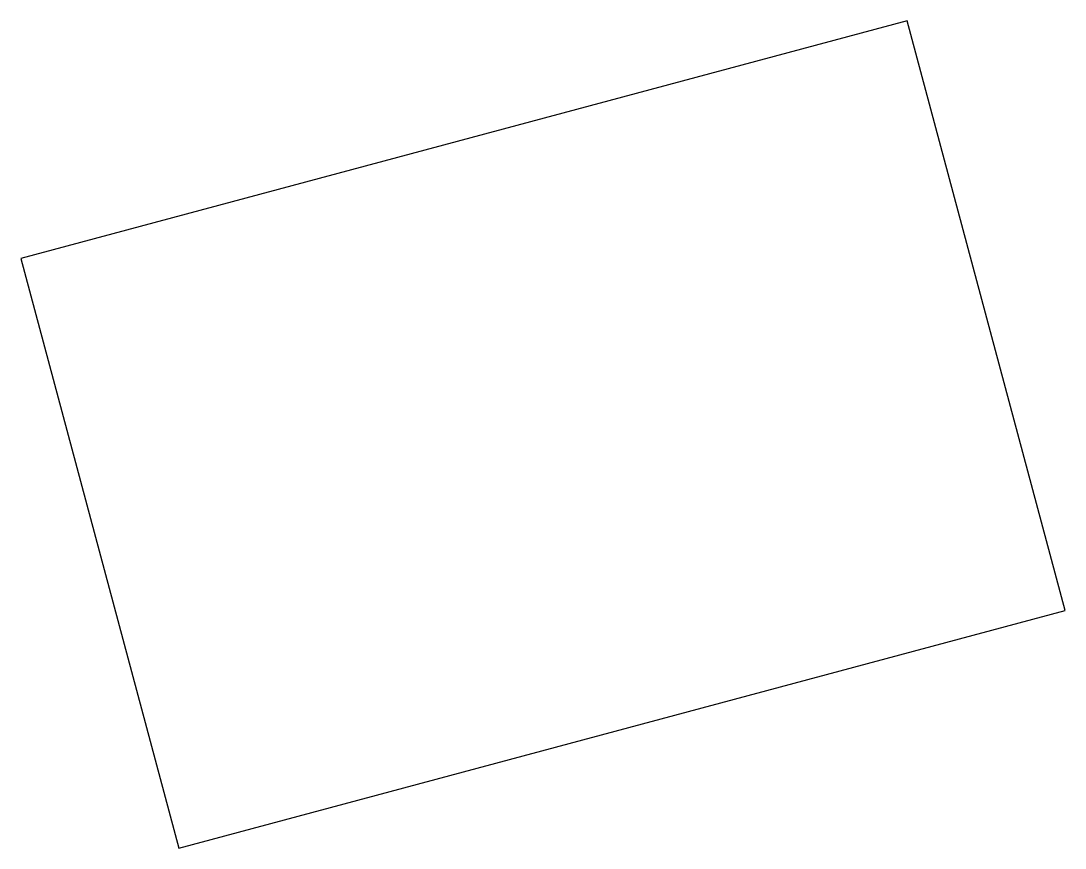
# Model space of a CAD drawing. Header units: millimetres. Extents: x -45 to 251, y 0 to 234.
import ezdxf

# ---------------------------------------------------------------- set-up
doc = ezdxf.new("R2010")
doc.units = ezdxf.units.MM
doc.layers.add('PRINT_TEST', color=7, linetype='Continuous')

msp = doc.modelspace()

# ---------------------------------------------------------------- linework, layer by layer
at = {"layer": 'PRINT_TEST'}
msp.add_lwpolyline([(0, 0), (251.14, 67.29), (206.37, 234.4), (-44.78, 167.11)], close=True, dxfattribs=at)

doc.saveas('drawing.dxf')
